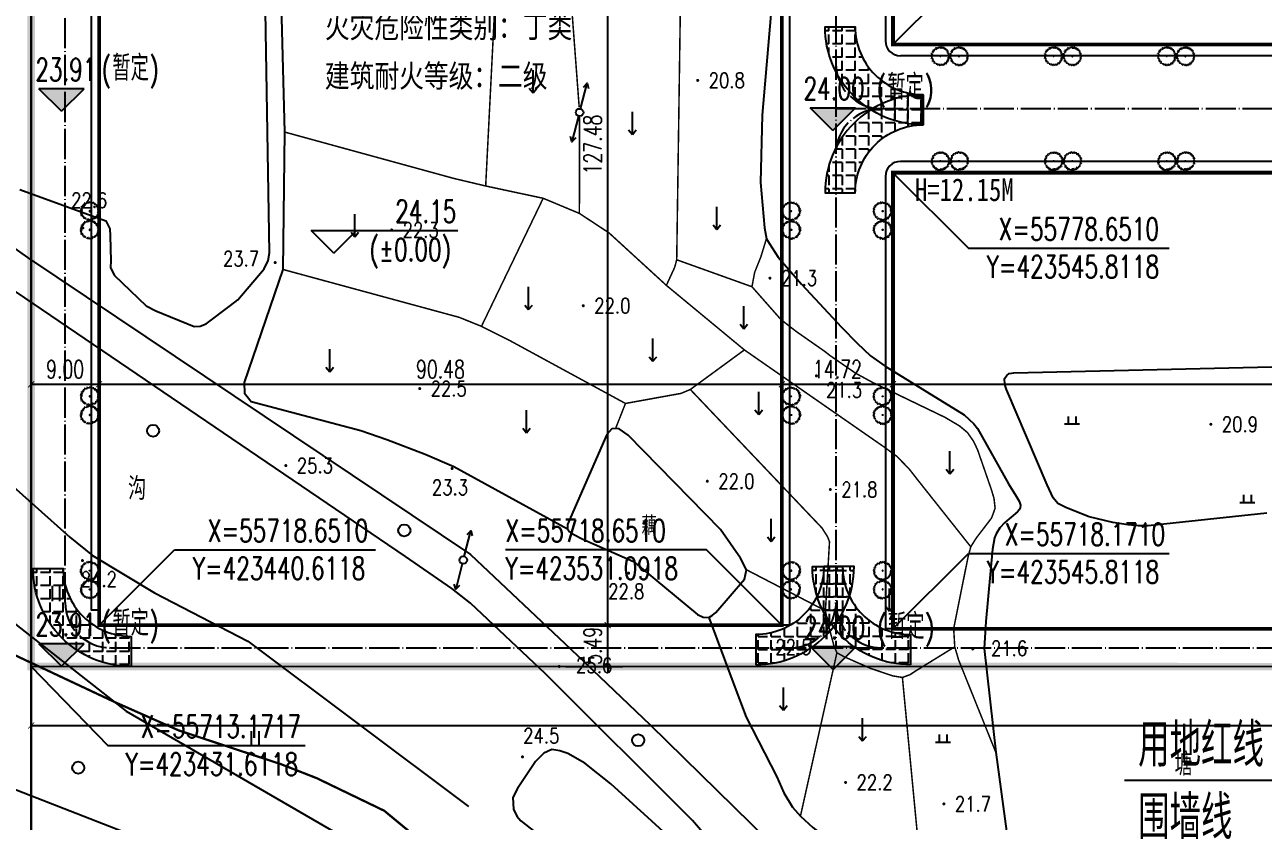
# Model space of a CAD drawing. Header units: millimetres. Extents: x 423323 to 424695, y 55333 to 56284.
# Drawn here: x 423430.8 to 423594.9, y 55692.7 to 55798.3 of the extents above; entities that cross this region are included whole.
import ezdxf
from ezdxf.enums import TextEntityAlignment as Align

# ---------------------------------------------------------------- set-up
doc = ezdxf.new("R2010")
doc.units = ezdxf.units.MM
doc.header["$LTSCALE"] = 1000
doc.linetypes.add('DASH', pattern=[0.35, 0.25, -0.1])
doc.linetypes.add('DOTE', pattern=[2.42, 2, -0.2, 0.02, -0.2])
for name, color, linetype in [('A绿-1', 82, 'Continuous'), ('DIM_COOR', 3, 'Continuous'), ('DIM_ELEV', 3, 'Continuous'), ('DIM_LEAD', 3, 'Continuous'), ('PUB_DIM', 3, 'Continuous'), ('PUB_TEXT', 7, 'Continuous'), ('地形图', 252, 'Continuous'), ('建设布局', 7, 'Continuous'), ('道路', 4, 'Continuous'), ('道路中心线', 1, 'DOTE')]:
    doc.layers.add(name, color=color, linetype=linetype)
doc.styles.add('_TCH_DIM', font='SIMPLEX', dxfattribs={"bigfont": 'GBCBIG'})
doc.styles.add('_TCH_DIM_T3', font='SIMPLEX', dxfattribs={"width": 0.705882, "bigfont": 'GBCBIG'})
doc.styles.add('HZ', font='rs.shx', dxfattribs={"width": 0.8, "bigfont": 'hztxt.shx'})
doc.styles.add('黑体', font='simhei.ttf', dxfattribs={"width": 0.8, "height": 3.5})
doc.linetypes.add('10421', pattern='A,2,[150,AAA.SHX,S=1,R=0,X=0,Y=1],1e-11', length=2)
doc.linetypes.add('1161', pattern='A,0,[149,AAA.SHX,S=0.15,R=0,X=0,Y=0],-1.6', length=1.6)
doc.linetypes.add('FENCELINE2', pattern='A,0.25,-0.1,[132,ltypeshp.shx,S=0.1,R=0,X=-0.1,Y=0],-0.1,1', length=1.45)
doc.dimstyles.new('_TCH_ARCH_M_M&&1', dxfattribs={"dimtxt": 2.38, "dimasz": 0.8, "dimexe": 2, "dimexo": 2.4, "dimgap": 0.8, "dimtad": 1, "dimzin": 0, "dimdsep": 46, "dimtxsty": '_TCH_DIM_T3', "dimblk": 'ARCHTICK', "dimcen": 0.09, "dimclrt": 7, "dimazin": 2, "dimtfac": 1, "dimtdec": 0, "dimtix": 1, "dimtmove": 2, "dimatfit": 3, "dimfxl": 0, "dimtolj": 1, "dimtzin": 0, "dimarcsym": 0})

# ---------------------------------------------------------------- blocks, each defined once
blk = doc.blocks.new('gc119')
for p, q in [((-1, 0), (1, 0)), ((-0.5, 1), (-0.5, 0)), ((0.5, 1), (0.5, 0))]:
    blk.add_line(p, q)
blk = doc.blocks.new('gc120')
for p, q in [((0, 0), (0, 3)), ((-0.5, 0.6), (0, 0)), ((0, 0), (0.5, 0.6))]:
    blk.add_line(p, q)
blk = doc.blocks.new('gc013b')
at = {"linetype": 'Continuous'}
blk.add_line((0.5, 0), (4, 0), dxfattribs=at)
at = {"linetype": 'Continuous', "flags": 128}
blk.add_lwpolyline([(3.39, 0.35), (4, 0), (3.39, -0.35)], dxfattribs=at)
blk = doc.blocks.new('gc121')
for p, q in [((-0.5, -1), (-0.5, 1)), ((0.5, -1), (0.5, 1))]:
    blk.add_line(p, q)
blk = doc.blocks.new('gc122')
blk.add_circle((0, 0), 0.8)
blk = doc.blocks.new('GC200')
at = {"linetype": 'Continuous', "const_width": 0.2, "flags": 128}
blk.add_lwpolyline([(-0.1, 0, 1), (0.1, 0, 1)], format="xyb", close=True, dxfattribs=at)
blk = doc.blocks.new('gc170')
at = {"linetype": 'Continuous'}
blk.add_circle((0, 0), 0.5, dxfattribs=at)
blk = doc.blocks.new('004')
at = {"layer": 'A绿-1', "color": 0}
for p, q in [((-1068, 284), (-1052, 317)), ((-942, 226), (-1068, 284)), ((-1060, 128), (-1052, 186)), ((-966, 56), (-1060, 128)), ((-1052, 317), (-911, 278)), ((-1052, 186), (-950, 121)), ((-1052, -69), (-1052, 3)), ((-1052, 3), (-966, -3)), ((-982, 428), (-966, 461)), ((-927, 415), (-982, 428)), ((-966, 461), (-864, 454)), ((-966, -3), (-966, 56)), ((-950, 121), (-942, 226)), ((-942, 369), (-927, 415)), ((-887, 324), (-942, 369)), ((-911, 278), (-887, 324)), ((-872, 605), (-895, 533)), ((-895, 533), (-864, 481)), ((-825, 585), (-872, 605)), ((-864, 454), (-840, 461)), ((-793, 644), (-825, 585)), ((-762, 716), (-809, 677)), ((-809, 677), (-793, 644)), ((-699, 834), (-770, 749)), ((-770, 749), (-723, 742)), ((-723, 651), (-762, 716)), ((-723, 742), (-691, 683)), ((-691, 683), (-723, 651)), ((-691, 762), (-699, 834)), ((-534, 794), (-691, 762)), ((-511, 892), (-605, 840)), ((-605, 840), (-534, 794)), ((-456, 866), (-511, 892)), ((-401, 899), (-456, 866)), ((-354, 971), (-440, 997)), ((-440, 997), (-401, 899)), ((-283, 860), (-354, 971)), ((-276, 925), (-283, 860)), ((-244, 925), (-276, 925)), ((-205, 1023), (-268, 997)), ((-268, 997), (-244, 925)), ((-182, 945), (-205, 1023)), ((-134, 964), (-182, 945)), ((70, 1036), (-9, 1030)), ((-9, 1030), (-9, 991)), ((70, 977), (70, 1036)), ((93, 938), (70, 977)), ((132, 906), (93, 938)), ((179, 1023), (132, 906)), ((250, 1017), (179, 1023)), ((266, 945), (250, 1017)), ((321, 912), (266, 945)), ((360, 945), (321, 977)), ((321, 977), (321, 912)), ((360, 847), (360, 945)), ((399, 814), (360, 847)), ((438, 853), (399, 814)), ((478, 827), (438, 853)), ((525, 879), (478, 827)), ((564, 847), (525, 879)), ((532, 768), (564, 847)), ((572, 703), (532, 768)), ((564, 670), (572, 703)), ((595, 638), (564, 670)), ((658, 664), (595, 638)), ((697, 618), (658, 664)), ((744, 670), (697, 618)), ((783, 605), (744, 670)), ((791, 481), (783, 605)), ((830, 500), (791, 481)), ((807, 409), (870, 487)), ((838, 343), (807, 409)), ((870, 487), (830, 500)), ((932, 363), (838, 343)), ((932, 200), (885, 200)), ((885, 200), (909, 160)), ((925, 101), (901, 69)), ((901, 69), (972, 16)), ((909, 278), (964, 311)), ((932, 232), (909, 278)), ((909, 160), (972, 160)), ((972, 160), (925, 101)), ((964, 311), (932, 363)), ((972, 16), (972, -69)), ((-1044, -154), (-1068, -193)), ((-1068, -193), (-1029, -219)), ((-989, -108), (-1052, -69)), ((-982, -173), (-1044, -154)), ((-1029, -219), (-1005, -166)), ((-1013, -278), (-989, -258)), ((-997, -310), (-1013, -278)), ((-919, -356), (-997, -310)), ((-974, -173), (-989, -108)), ((-989, -258), (-950, -278)), ((-934, -180), (-974, -173)), ((-950, -278), (-927, -251)), ((-942, -526), (-927, -480)), ((-864, -500), (-942, -526)), ((-927, -251), (-934, -180)), ((-927, -480), (-887, -441)), ((-887, -441), (-919, -356)), ((-887, -585), (-840, -533)), ((-848, -644), (-887, -585)), ((-840, -533), (-864, -500)), ((-801, -585), (-848, -644)), ((-762, -618), (-801, -585)), ((-636, -729), (-715, -657)), ((-683, -788), (-636, -729)), ((-629, -853), (-683, -788)), ((-574, -801), (-629, -853)), ((-401, -853), (-574, -801)), ((-425, -944), (-401, -853)), ((-385, -964), (-425, -944)), ((-338, -944), (-385, -964)), ((-299, -944), (-338, -944)), ((-260, -1010), (-299, -944)), ((-229, -912), (-260, -1010)), ((-182, -912), (-229, -912)), ((-189, -1010), (-182, -912)), ((-127, -1023), (-189, -1010)), ((-119, -938), (-127, -1023)), ((-56, -958), (-119, -938)), ((-56, -1010), (-56, -958)), ((-17, -997), (-56, -1010)), ((70, -1016), (-17, -997)), ((109, -925), (70, -951)), ((70, -951), (70, -1016)), ((132, -1023), (109, -925)), ((195, -997), (132, -1023)), ((226, -944), (164, -944)), ((164, -944), (195, -997)), ((250, -984), (226, -944)), ((297, -964), (250, -984)), ((297, -833), (274, -918)), ((274, -918), (297, -964)), ((328, -912), (297, -833)), ((360, -918), (328, -912)), ((383, -892), (360, -918)), ((407, -866), (383, -892)), ((438, -873), (407, -866)), ((423, -886), (438, -873)), ((454, -918), (423, -886)), ((470, -807), (446, -801)), ((446, -801), (485, -853)), ((564, -853), (454, -918)), ((509, -794), (470, -807)), ((485, -853), (548, -833)), ((556, -735), (493, -761)), ((493, -761), (509, -794)), ((548, -833), (564, -853)), ((650, -794), (556, -735)), ((674, -761), (650, -794)), ((705, -637), (666, -683)), ((666, -683), (674, -761)), ((760, -650), (705, -637)), ((783, -618), (760, -650)), ((776, -513), (768, -552)), ((768, -552), (830, -585)), ((799, -448), (776, -513)), ((807, -618), (783, -618)), ((815, -493), (799, -448)), ((830, -585), (807, -618)), ((862, -474), (815, -493)), ((870, -278), (846, -336)), ((846, -336), (885, -435)), ((885, -435), (862, -474)), ((948, -310), (870, -278)), ((972, -69), (901, -95)), ((901, -95), (901, -180)), ((901, -180), (948, -219)), ((948, -219), (972, -271)), ((972, -271), (948, -310))]:
    blk.add_line(p, q, dxfattribs=at)
blk.add_circle((-32, 10), 31.3, dxfattribs=at)
blk = doc.blocks.new('_ArchTick')
at = {"color": 0, "linetype": 'ByBlock', "const_width": 0.15}
blk.add_lwpolyline([(-0.5, -0.5), (0.5, 0.5)], dxfattribs=at)
blk = doc.blocks.new('*D83')
at = {"layer": 'Defpoints', "color": 0}
for p in [(423500.01, 55718.65), (423508.01, 55718.65), (423500.01, 55713.17)]:
    blk.add_point(p, dxfattribs=at)
at = {"layer": 'PUB_DIM', "color": 0, "lineweight": -2}
for p, q in [((423502.41, 55718.65), (423510.01, 55718.65)), ((423508.01, 55718.65), (423508.01, 55719.45)), ((423508.01, 55713.17), (423508.01, 55718.65)), ((423502.41, 55713.17), (423510.01, 55713.17)), ((423508.01, 55713.17), (423508.01, 55712.37))]:
    blk.add_line(p, q, dxfattribs=at)
at = {"layer": 'PUB_DIM', "color": 0, "lineweight": -2, "xscale": 0.8, "yscale": 0.8, "zscale": 0.8}
for p, rotation in [((423508.01, 55718.65), 270), ((423508.01, 55713.17), 90)]:
    blk.add_blockref('_ArchTick', p, dxfattribs=dict(at, rotation=rotation))
at = {"layer": 'PUB_DIM', "color": 7, "insert": (423506.02, 55715.91), "char_height": 2.38, "attachment_point": 5, "rotation": 90, "style": '_TCH_DIM_T3'}
blk.add_mtext('\\A1;5.49', dxfattribs=at)
blk = doc.blocks.new('*D84')
at = {"layer": 'Defpoints', "color": 0}
for p in [(423500.01, 55846.13), (423508.01, 55846.13), (423500.01, 55718.65)]:
    blk.add_point(p, dxfattribs=at)
at = {"layer": 'PUB_DIM', "color": 0, "lineweight": -2}
for p, q in [((423502.41, 55846.13), (423510.01, 55846.13)), ((423508.01, 55718.65), (423508.01, 55846.13)), ((423502.41, 55718.65), (423510.01, 55718.65))]:
    blk.add_line(p, q, dxfattribs=at)
at = {"layer": 'PUB_DIM', "color": 0, "lineweight": -2, "xscale": 0.8, "yscale": 0.8, "zscale": 0.8}
for p, rotation in [((423508.01, 55846.13), 90), ((423508.01, 55718.65), 270)]:
    blk.add_blockref('_ArchTick', p, dxfattribs=dict(at, rotation=rotation))
at = {"layer": 'PUB_DIM', "color": 7, "insert": (423506.02, 55782.39), "char_height": 2.38, "attachment_point": 5, "rotation": 90, "style": '_TCH_DIM_T3'}
blk.add_mtext('\\A1;127.48', dxfattribs=at)
blk = doc.blocks.new('*D100')
at = {"layer": 'Defpoints', "color": 0}
for p in [(423440.61, 55750.6), (423431.61, 55742.98), (423440.61, 55742.98)]:
    blk.add_point(p, dxfattribs=at)
at = {"layer": 'PUB_DIM', "color": 0, "lineweight": -2}
for p, q in [((423431.61, 55745.38), (423431.61, 55752.6)), ((423440.61, 55745.38), (423440.61, 55752.6)), ((423431.61, 55750.6), (423440.61, 55750.6))]:
    blk.add_line(p, q, dxfattribs=at)
at = {"layer": 'PUB_DIM', "color": 0, "lineweight": -2, "xscale": 0.8, "yscale": 0.8, "zscale": 0.8, "rotation": 180}
blk.add_blockref('_ArchTick', (423431.61, 55750.6), dxfattribs=at)
at = {"layer": 'PUB_DIM', "color": 0, "lineweight": -2, "xscale": 0.8, "yscale": 0.8, "zscale": 0.8}
blk.add_blockref('_ArchTick', (423440.61, 55750.6), dxfattribs=at)
at = {"layer": 'PUB_DIM', "color": 7, "insert": (423436.11, 55752.59), "char_height": 2.38, "attachment_point": 5, "style": '_TCH_DIM_T3'}
blk.add_mtext('\\A1;9.00', dxfattribs=at)
blk = doc.blocks.new('*D101')
at = {"layer": 'Defpoints', "color": 0}
for p in [(423531.09, 55750.6), (423440.61, 55742.98), (423531.09, 55742.98)]:
    blk.add_point(p, dxfattribs=at)
at = {"layer": 'PUB_DIM', "color": 0, "lineweight": -2}
for p, q in [((423440.61, 55745.38), (423440.61, 55752.6)), ((423531.09, 55745.38), (423531.09, 55752.6)), ((423440.61, 55750.6), (423531.09, 55750.6))]:
    blk.add_line(p, q, dxfattribs=at)
at = {"layer": 'PUB_DIM', "color": 0, "lineweight": -2, "xscale": 0.8, "yscale": 0.8, "zscale": 0.8, "rotation": 180}
blk.add_blockref('_ArchTick', (423440.61, 55750.6), dxfattribs=at)
at = {"layer": 'PUB_DIM', "color": 0, "lineweight": -2, "xscale": 0.8, "yscale": 0.8, "zscale": 0.8}
blk.add_blockref('_ArchTick', (423531.09, 55750.6), dxfattribs=at)
at = {"layer": 'PUB_DIM', "color": 7, "insert": (423485.85, 55752.59), "char_height": 2.38, "attachment_point": 5, "style": '_TCH_DIM_T3'}
blk.add_mtext('\\A1;90.48', dxfattribs=at)
blk = doc.blocks.new('*D102')
at = {"layer": 'Defpoints', "color": 0}
for p in [(423545.81, 55750.6), (423531.09, 55742.98), (423545.81, 55742.98)]:
    blk.add_point(p, dxfattribs=at)
at = {"layer": 'PUB_DIM', "color": 0, "lineweight": -2}
for p, q in [((423531.09, 55745.38), (423531.09, 55752.6)), ((423545.81, 55745.38), (423545.81, 55752.6)), ((423531.09, 55750.6), (423545.81, 55750.6))]:
    blk.add_line(p, q, dxfattribs=at)
at = {"layer": 'PUB_DIM', "color": 0, "lineweight": -2, "xscale": 0.8, "yscale": 0.8, "zscale": 0.8, "rotation": 180}
blk.add_blockref('_ArchTick', (423531.09, 55750.6), dxfattribs=at)
at = {"layer": 'PUB_DIM', "color": 0, "lineweight": -2, "xscale": 0.8, "yscale": 0.8, "zscale": 0.8}
blk.add_blockref('_ArchTick', (423545.81, 55750.6), dxfattribs=at)
at = {"layer": 'PUB_DIM', "color": 7, "insert": (423538.45, 55752.59), "char_height": 2.38, "attachment_point": 5, "style": '_TCH_DIM_T3'}
blk.add_mtext('\\A1;14.72', dxfattribs=at)
blk = doc.blocks.new('*D103')
at = {"layer": 'Defpoints', "color": 0}
for p in [(423709.1, 55750.6), (423545.81, 55742.98), (423709.1, 55742.98)]:
    blk.add_point(p, dxfattribs=at)
at = {"layer": 'PUB_DIM', "color": 0, "lineweight": -2}
for p, q in [((423545.81, 55745.38), (423545.81, 55752.6)), ((423709.1, 55745.38), (423709.1, 55752.6)), ((423545.81, 55750.6), (423709.1, 55750.6))]:
    blk.add_line(p, q, dxfattribs=at)
at = {"layer": 'PUB_DIM', "color": 0, "lineweight": -2, "xscale": 0.8, "yscale": 0.8, "zscale": 0.8, "rotation": 180}
blk.add_blockref('_ArchTick', (423545.81, 55750.6), dxfattribs=at)
at = {"layer": 'PUB_DIM', "color": 0, "lineweight": -2, "xscale": 0.8, "yscale": 0.8, "zscale": 0.8}
blk.add_blockref('_ArchTick', (423709.1, 55750.6), dxfattribs=at)
at = {"layer": 'PUB_DIM', "color": 7, "insert": (423627.45, 55752.59), "char_height": 2.38, "attachment_point": 5, "style": '_TCH_DIM_T3'}
blk.add_mtext('\\A1;163.28', dxfattribs=at)
blk = doc.blocks.new('*D129')
at = {"layer": 'Defpoints', "color": 0}
for p in [(423431.61, 55713.17), (423795.02, 55713.14), (423795.01, 55705.31)]:
    blk.add_point(p, dxfattribs=at)
at = {"layer": 'PUB_DIM', "color": 0, "lineweight": -2}
for p, q in [((423431.61, 55710.77), (423431.61, 55703.35)), ((423795.01, 55710.74), (423795.01, 55703.31)), ((423431.61, 55705.35), (423795.01, 55705.31))]:
    blk.add_line(p, q, dxfattribs=at)
at = {"layer": 'PUB_DIM', "color": 0, "lineweight": -2, "xscale": 0.8, "yscale": 0.8, "zscale": 0.8}
for p, rotation in [((423431.61, 55705.35), 179.9945794423809), ((423795.01, 55705.31), 359.9945794423808)]:
    blk.add_blockref('_ArchTick', p, dxfattribs=dict(at, rotation=rotation))
at = {"layer": 'PUB_DIM', "color": 7, "insert": (423613.31, 55707.32), "char_height": 2.38, "attachment_point": 5, "rotation": 359.9946, "style": '_TCH_DIM_T3'}
blk.add_mtext('\\A1;363.40', dxfattribs=at)
blk = doc.blocks.new('*D130')
at = {"layer": 'Defpoints', "color": 0}
for p in [(423421.95, 55853.11), (423431.61, 55853.11), (423431.61, 55713.17)]:
    blk.add_point(p, dxfattribs=at)
at = {"layer": 'PUB_DIM', "color": 0, "lineweight": -2}
for p, q in [((423429.21, 55853.11), (423419.95, 55853.11)), ((423421.95, 55713.17), (423421.95, 55853.11)), ((423429.21, 55713.17), (423419.95, 55713.17))]:
    blk.add_line(p, q, dxfattribs=at)
at = {"layer": 'PUB_DIM', "color": 0, "lineweight": -2, "xscale": 0.8, "yscale": 0.8, "zscale": 0.8}
for p, rotation in [((423421.95, 55853.11), 90), ((423421.95, 55713.17), 270)]:
    blk.add_blockref('_ArchTick', p, dxfattribs=dict(at, rotation=rotation))
at = {"layer": 'PUB_DIM', "color": 7, "insert": (423419.96, 55783.14), "char_height": 2.38, "attachment_point": 5, "rotation": 90, "style": '_TCH_DIM_T3'}
blk.add_mtext('\\A1;139.93', dxfattribs=at)

msp = doc.modelspace()

# ---------------------------------------------------------------- hatches: boundary and pattern name
at = {"linetype": 'ByBlock'}
h = msp.add_hatch(dxfattribs=at)
h.set_pattern_fill('ANGLE', color=250, scale=0.5, angle=-20.77743, style=0)
h.set_pattern_definition([(90, (423540.8143, 55802.708), (-1.74625, -1e-09), [1.27, -0.47625]), (180, (423540.8143, 55802.708), (1e-09, -1.74625), [1.27, -0.47625])])
h.paths.add_polyline_path([(423536.814, 55798, 0.4142136), (423549.814, 55785), (423549.814, 55789, -0.4142136), (423540.814, 55798)])
h = msp.add_hatch(dxfattribs=at)
h.set_pattern_fill('ANGLE', color=250, scale=0.5, angle=-20.77743, style=0)
h.set_pattern_definition([(270, (423540.8143, 55771.2928), (-1.74625, 1e-09), [1.27, -0.47625]), (180, (423540.8143, 55771.2928), (1e-09, 1.74625), [1.27, -0.47625])])
h.paths.add_polyline_path([(423536.814, 55776, -0.4142136), (423549.814, 55789), (423549.814, 55785, 0.4142136), (423540.814, 55776)])
h = msp.add_hatch(dxfattribs=at)
h.set_pattern_fill('ANGLE', color=250, scale=0.5, angle=-20.77743, style=0)
h.set_pattern_definition([(90, (423435.8547, 55730.878), (-1.74625, -1e-09), [1.27, -0.47625]), (180, (423435.8547, 55730.878), (1e-09, -1.74625), [1.27, -0.47625])])
h.paths.add_polyline_path([(423431.855, 55726.17, 0.4142136), (423444.855, 55713.17), (423444.855, 55717.17, -0.4142136), (423435.855, 55726.17)])
h = msp.add_hatch(dxfattribs=at)
h.set_pattern_fill('ANGLE', color=250, scale=0.5, angle=-20.77743, style=0)
h.set_pattern_definition([(90, (423536.659, 55731.1191), (1.74625, -1e-09), [1.27, -0.47625]), (360, (423536.659, 55731.1191), (-1e-09, -1.74625), [1.27, -0.47625])])
h.paths.add_polyline_path([(423540.659, 55726.411, -0.4142136), (423527.659, 55713.411), (423527.659, 55717.411, 0.4142136), (423536.659, 55726.411)])
h = msp.add_hatch(dxfattribs=at)
h.set_pattern_fill('ANGLE', color=250, scale=0.5, angle=-20.77743, style=0)
h.set_pattern_definition([(90, (423539.1473, 55731.1191), (-1.74625, -1e-09), [1.27, -0.47625]), (180, (423539.1473, 55731.1191), (1e-09, -1.74625), [1.27, -0.47625])])
h.paths.add_polyline_path([(423535.147, 55726.411, 0.4142136), (423548.147, 55713.411), (423548.147, 55717.411, -0.4142136), (423539.147, 55726.411)])
at = {"layer": 'DIM_ELEV'}
for points in [[(423435.646, 55786.796), (423438.646, 55789.796), (423432.646, 55789.796)], [(423537.83, 55784.269), (423534.83, 55787.269), (423540.83, 55787.269)], [(423435.646, 55713.198), (423438.646, 55716.198), (423432.646, 55716.198)], [(423537.901, 55712.764), (423540.901, 55715.764), (423534.901, 55715.764)]]:
    msp.add_hatch(color=256, dxfattribs=at).paths.add_polyline_path(points)

# ---------------------------------------------------------------- linework, layer by layer
at = {"color": 1, "linetype": 'DASH', "ltscale": 0.02, "const_width": 1}
msp.add_lwpolyline([(423795.015, 55713.137), (423431.612, 55713.172), (423431.612, 55853.106), (423600.93, 55853.106), (423600.93, 56107.48), (423785.939, 56107.48), (423795.015, 56099.312), (423795.015, 55713.137)], dxfattribs=at)
at = {"linetype": 'FENCELINE2', "ltscale": 0.005, "const_width": 0.1}
msp.add_lwpolyline([(423795.015, 55713.137), (423431.612, 55713.172), (423431.612, 55853.106), (423600.93, 55853.106), (423600.93, 56107.48), (423785.939, 56107.48), (423795.015, 56099.312), (423795.015, 55978.692)], dxfattribs=at)
at = {"ltscale": 0.5, "const_width": 0.5}
msp.add_lwpolyline([(423440.612, 55846.131), (423531.092, 55846.131), (423531.092, 55718.651), (423440.612, 55718.651)], close=True, dxfattribs=at)
for points in [[(423709.095, 55795.651), (423709.095, 55846.131), (423545.812, 55846.131), (423545.812, 55795.651), (423709.095, 55795.651)], [(423709.095, 55778.651), (423545.812, 55778.651), (423545.812, 55718.171), (423709.095, 55718.171), (423709.095, 55778.651)]]:
    msp.add_lwpolyline(points, dxfattribs=at)
at = {"linetype": 'ByBlock'}
for points in [[(423549.814, 55785, -0.4142136), (423536.814, 55798), (423540.814, 55798, 0.4142136), (423549.814, 55789), (423549.814, 55785)], [(423549.814, 55789, 0.4142136), (423536.814, 55776), (423540.814, 55776, -0.4142136), (423549.814, 55785), (423549.814, 55789)], [(423444.855, 55713.17, -0.4142136), (423431.855, 55726.17), (423435.855, 55726.17, 0.4142136), (423444.855, 55717.17), (423444.855, 55713.17)], [(423527.659, 55713.411, 0.4142136), (423540.659, 55726.411), (423536.659, 55726.411, -0.4142136), (423527.659, 55717.411), (423527.659, 55713.411)], [(423548.147, 55713.411, -0.4142136), (423535.147, 55726.411), (423539.147, 55726.411, 0.4142136), (423548.147, 55717.411), (423548.147, 55713.411)]]:
    msp.add_lwpolyline(points, format="xyb", dxfattribs=at)
at = {"layer": 'DIM_COOR', "color": 3}
for p, q in [((423545.812, 55795.651), (423555.812, 55805.651)), ((423545.812, 55778.651), (423555.812, 55768.651)), ((423555.812, 55768.651), (423582.432, 55768.651)), ((423440.612, 55718.651), (423450.612, 55728.651)), ((423450.612, 55728.651), (423477.232, 55728.651)), ((423521.092, 55728.651), (423494.472, 55728.651)), ((423531.092, 55718.651), (423521.092, 55728.651)), ((423545.812, 55718.171), (423555.812, 55728.171)), ((423555.812, 55728.171), (423582.432, 55728.171)), ((423431.612, 55713.172), (423441.747, 55702.675)), ((423441.747, 55702.675), (423467.927, 55702.675))]:
    msp.add_line(p, q, dxfattribs=at)
at = {"layer": 'DIM_ELEV'}
for p, q in [((423435.646, 55786.796), (423432.646, 55789.796)), ((423438.646, 55789.796), (423432.646, 55789.796)), ((423435.646, 55786.796), (423438.646, 55789.796)), ((423537.83, 55784.269), (423534.83, 55787.269)), ((423534.83, 55787.269), (423540.83, 55787.269)), ((423537.83, 55784.269), (423540.83, 55787.269)), ((423471.7, 55767.991), (423468.7, 55770.991)), ((423468.7, 55770.991), (423488.155, 55770.991)), ((423471.7, 55767.991), (423474.7, 55770.991)), ((423435.646, 55713.198), (423432.646, 55716.198)), ((423438.646, 55716.198), (423432.646, 55716.198)), ((423435.646, 55713.198), (423438.646, 55716.198)), ((423537.901, 55712.764), (423534.901, 55715.764)), ((423540.901, 55715.764), (423534.901, 55715.764)), ((423537.901, 55712.764), (423540.901, 55715.764))]:
    msp.add_line(p, q, dxfattribs=at)
at = {"layer": 'DIM_LEAD'}
msp.add_line((423596.6, 55698.069), (423576.508, 55698.069), dxfattribs=at)
at = {"layer": '地形图', "color": 250, "linetype": 'Continuous', "const_width": 0.2, "flags": 128}
for points in [[(423494.866, 55881.325), (423493.26, 55866.276), (423494.325, 55851.171), (423493.784, 55838.784), (423493.114, 55802.147), (423491.84, 55776.89)], [(423527.088, 55881.258), (423529.273, 55877.157), (423529.985, 55873.945), (423530.013, 55871.054), (423526.987, 55849.646), (423525.75, 55843.877), (423521.457, 55838.872), (423520.21, 55838.182), (423517.667, 55802.456), (423517.155, 55767.107), (423516.882, 55766.092), (423515.783, 55763.714)], [(423505.884, 55836.802), (423503.549, 55813.263), (423503.025, 55806.344), (423503.118, 55802.178), (423504.231, 55787.343)], [(423504.283, 55786.035), (423504.259, 55773.257)], [(423465.162, 55784.055), (423487.581, 55777.904), (423491.84, 55776.89), (423499.46, 55775.26), (423504.259, 55773.257), (423508.202, 55770.658), (423515.783, 55763.714)], [(423491.281, 55758.28), (423499.46, 55775.26)], [(423540.895, 55752.044), (423537.461, 55754.413), (423536.778, 55754.952), (423532.977, 55757.608), (423530.969, 55759.176), (423527.127, 55763.531), (423527.484, 55765.437), (423528.309, 55767.5), (423528.309, 55767.5), (423529.037, 55769.875)], [(423527.127, 55763.531), (423517.155, 55767.107)], [(423464.967, 55765.824), (423488.332, 55759.472), (423491.281, 55758.28), (423495.257, 55756.273), (423510.364, 55748.053), (423509.058, 55744.74)], [(423515.783, 55763.714), (423526.123, 55755.152), (423544.72, 55742.223), (423546.376, 55741.002), (423548.009, 55739.3), (423549.058, 55737.956), (423556.124, 55729.046)], [(423510.364, 55748.053), (423517.72, 55749.385), (423518.96, 55749.905), (423526.123, 55755.152)], [(423556.124, 55729.046), (423556.86, 55730.219), (423558.88, 55732.86), (423559.351, 55734.158), (423559.2, 55735.472), (423558.88, 55736.556), (423557.031, 55741.894), (423556.482, 55743.052), (423555.674, 55744.205), (423554.635, 55745.07), (423552.719, 55746.205), (423543.092, 55750.852), (423540.895, 55752.044)], [(423518.96, 55749.905), (423536.411, 55731.534), (423537.163, 55730.348), (423537.404, 55729.704), (423536.864, 55720.569)], [(423526.416, 55725.99), (423536.864, 55720.569), (423537.157, 55719.036), (423538.007, 55715.864), (423538.385, 55714.993), (423539.354, 55714.459), (423542.824, 55712.93), (423545.794, 55711.923), (423547.063, 55711.719), (423548.085, 55712.089), (423548.808, 55712.575), (423554.002, 55715.78), (423553.859, 55718.194), (423555.762, 55727.691), (423556.124, 55729.046)], [(423554.002, 55715.78), (423554.511, 55714.041), (423559.437, 55701.799)], [(423538.385, 55714.993), (423534.635, 55698.191), (423533.547, 55693.311)], [(423547.063, 55711.719), (423549.779, 55683.248), (423549.969, 55681.257)]]:
    msp.add_lwpolyline(points, dxfattribs=at)
at = {"layer": '地形图', "color": 250, "linetype": '10421'}
msp.add_lwpolyline([(423446.38, 55861.335), (423461.252, 55865.408), (423461.989, 55865.444), (423462.556, 55865.384), (423463.289, 55864.892), (423463.887, 55864.322), (423464.559, 55863.634), (423464.572, 55862.418), (423463.834, 55834.42), (423465.162, 55784.055), (423464.967, 55765.824)], dxfattribs=at)
at = {"layer": '地形图', "color": 250, "linetype": 'Continuous', "flags": 128}
for points in [[(423533.229, 55841.754), (423528.478, 55786.297), (423528.275, 55777.362), (423528.802, 55771.344), (423529.037, 55769.875), (423529.402, 55769.316), (423530.596, 55767.447), (423533.677, 55763.884), (423538.982, 55758.185), (423541.083, 55756.03), (423542.839, 55754.364), (423544.789, 55753), (423555.248, 55746.549), (423556.519, 55745.34), (423557.024, 55744.723), (423561.107, 55737.379), (423562.16, 55735.76), (423562.538, 55735.098), (423562.693, 55734.584), (423562.649, 55734.215), (423562.529, 55733.948), (423562.327, 55733.698), (423560.635, 55732.271), (423559.987, 55731.551), (423559.485, 55730.744), (423559.278, 55730.231), (423559.009, 55728.742), (423558.117, 55719.124), (423557.903, 55715.572), (423559.437, 55701.799), (423563.471, 55672.037)], [(423430.118, 55776.443), (423441.513, 55772.266), (423442.014, 55771.219), (423442.091, 55770.302), (423442.163, 55766.964), (423442.141, 55766.095), (423442.59, 55765.085), (423446.864, 55760.981), (423448.117, 55760.318), (423453.196, 55758.244), (423453.984, 55758.304), (423454.819, 55758.628), (423458.031, 55761.025), (423458.977, 55761.779), (423462.479, 55765.899), (423463.017, 55766.995), (423463.205, 55768.034), (423462.106, 55834.773)], [(423595.368, 55733.522), (423579.634, 55731.811), (423578.325, 55731.811), (423576.96, 55731.95), (423574.966, 55732.249), (423571.828, 55733.025), (423568.811, 55734.198), (423567.67, 55734.77), (423567.024, 55735.53), (423566.239, 55737.27), (423560.853, 55749.891), (423560.652, 55750.548), (423560.6, 55751.36), (423560.884, 55751.743), (423561.216, 55752.007), (423561.849, 55752.095), (423607.407, 55753.189)], [(423516.831, 55689.948), (423508.408, 55697.6), (423504.984, 55700.366), (423502.711, 55701.635), (423501.677, 55701.977), (423500.615, 55702.153), (423499.541, 55701.661), (423498.431, 55700.565), (423496.044, 55696.974), (423495.452, 55695.799), (423495.547, 55694.246), (423495.955, 55693.303), (423496.488, 55692.704), (423500.212, 55689.809)]]:
    msp.add_lwpolyline(points, dxfattribs=at)
at = {"layer": '地形图', "color": 250, "linetype": '10421', "flags": 128}
for points in [[(423499.78, 55712.21), (423489.809, 55721.555), (423487.342, 55723.512), (423481.218, 55727.764), (423428.415, 55763.65), (423412.751, 55774.999), (423402.482, 55781.651), (423400.939, 55782.44), (423398.796, 55782.951), (423371.475, 55780.211), (423369.544, 55780.977), (423368.866, 55782.4), (423369.002, 55785.314), (423370.087, 55787.89), (423371.985, 55789.448)], [(423371.985, 55789.448), (423374.064, 55789.799), (423374.064, 55789.799), (423381.319, 55788.861), (423400.531, 55787.429), (423403.048, 55786.653), (423405.146, 55785.92), (423407.27, 55784.454), (423409.71, 55782.642), (423410.058, 55782.4), (423412.813, 55780.039), (423416.693, 55777.623), (423431.124, 55767.399), (423489.809, 55728.019), (423503.14, 55715.49)], [(423464.967, 55765.824), (423459.846, 55750.842), (423459.882, 55749.406), (423460.746, 55748.306), (423475.297, 55744.455), (423478.752, 55743.288), (423483.811, 55741.337), (423487.608, 55739.712), (423502.695, 55731.413)], [(423342.152, 55750.077), (423350.256, 55754.54), (423357.353, 55758.265), (423362.91, 55760.56), (423366.061, 55761.28), (423376.853, 55762.671), (423388.213, 55761.564), (423398.154, 55759.213), (423405.345, 55755.633), (423416.94, 55747.91), (423417.04, 55747.91), (423436.747, 55730.328), (423439.733, 55727.871), (423447.954, 55722.945), (423460.327, 55716.511), (423489.542, 55694.601)], [(423521.392, 55719.689), (423524.714, 55710.801), (423526.375, 55706.433), (423530.42, 55698.538), (423531.333, 55696.439), (423532.518, 55694.497), (423533.547, 55693.311), (423535.182, 55691.799), (423537.186, 55690.288), (423549.969, 55681.257), (423554.698, 55677.681), (423557.014, 55675.669), (423559.974, 55673.234), (423561.658, 55671.713)], [(423503.14, 55715.49), (423513.633, 55705.437), (423529.197, 55690.168), (423533.217, 55686.496), (423536.412, 55684.045), (423544.279, 55677.978), (423547.814, 55675.28), (423549.92, 55673.939), (423557.349, 55670.552), (423559.628, 55669.385), (423560.904, 55668.659), (423561.382, 55668.164), (423561.68, 55667.52), (423562.773, 55665.567), (423564.104, 55663.226)], [(423609.233, 55630.228), (423604.34, 55633.32), (423571.01, 55652.13), (423537.981, 55675.421), (423533.754, 55678.158), (423531.593, 55679.382), (423530.617, 55680.069), (423529.243, 55681.313), (423527.59, 55682.986), (423519.246, 55692.771), (423499.78, 55712.21)]]:
    msp.add_lwpolyline(points, dxfattribs=at)
at = {"layer": '地形图', "color": 250, "linetype": '1161', "flags": 128}
msp.add_lwpolyline([(423340.399, 55735.103), (423347.141, 55736.995), (423366.769, 55741.373), (423377.338, 55743.638), (423389.417, 55743.94), (423399.938, 55739.469), (423422.932, 55723.902), (423444.183, 55707.239), (423478.879, 55687.125), (423487.62, 55678.76)], dxfattribs=at)
at = {"layer": '地形图', "color": 250, "linetype": '10421', "flags": 128}
msp.add_lwpolyline([(423502.695, 55731.413), (423502.938, 55731.017), (423503.341, 55730.771), (423504.729, 55730.047), (423511.428, 55727.075), (423519.909, 55720.054), (423520.67, 55719.705), (423521.392, 55719.689), (423521.836, 55719.919), (423522.326, 55720.315), (423526.12, 55724.739), (423526.416, 55725.99), (423525.63, 55727.554), (423522.937, 55731.348), (423510.727, 55743.85), (423509.525, 55744.667), (423509.058, 55744.74), (423508.563, 55744.667), (423507.89, 55743.946), (423503.1, 55732.942), (423502.69, 55732.009)], close=True, dxfattribs=at)
at = {"layer": '地形图', "color": 250, "linetype": 'Continuous', "elevation": 26, "flags": 128}
msp.add_lwpolyline([(423340.399, 55735.105), (423344.831, 55736.489), (423350.647, 55737.596), (423354.802, 55737.319), (423360.404, 55736.181), (423366.955, 55733.764), (423373.062, 55730.858), (423380.768, 55726.062), (423400.875, 55711.657), (423409.614, 55706.404), (423427.949, 55697.473), (423445.596, 55690.603)], dxfattribs=at)
at = {"layer": '地形图', "color": 250, "linetype": 'Continuous', "const_width": 0.3, "elevation": 25, "flags": 128}
msp.add_lwpolyline([(423427.315, 55715.68), (423442.645, 55708.471), (423451.177, 55704.691), (423464.726, 55700.214), (423469.429, 55698.372), (423478.393, 55694.045), (423483.338, 55689.961)], dxfattribs=at)
at = {"layer": '建设布局', "color": 1, "linetype": 'Continuous', "flags": 128}
for points in [[(423431.612, 55595.771), (423431.612, 56107.48)], [(423431.612, 55595.771), (423431.612, 56107.48)], [(423342.152, 56100.98), (423431.612, 56100.98), (423431.612, 55595.771), (423342.152, 55595.771)], [(423342.152, 56100.98), (423431.612, 56100.98), (423431.612, 55595.771), (423342.152, 55595.771)]]:
    msp.add_lwpolyline(points, dxfattribs=at)
msp.add_lwpolyline([(423431.612, 55595.771), (423775.894, 55595.771), (423795.015, 55614.892), (423795.015, 55713.137), (423431.612, 55713.172)], close=True, dxfattribs=at)
msp.add_lwpolyline([(423431.612, 55595.771), (423775.894, 55595.771), (423795.015, 55614.892), (423795.015, 55713.137), (423431.612, 55713.172)], close=True, dxfattribs=at)
at = {"layer": '道路', "color": 4}
for p, q in [((423544.812, 55845.131), (423544.812, 55796.151)), ((423709.095, 55794.151), (423546.812, 55794.151)), ((423709.095, 55780.151), (423546.812, 55780.151)), ((423544.812, 55778.151), (423544.812, 55718.171)), ((423545.812, 55718.171), (423544.812, 55718.171))]:
    msp.add_line(p, q, dxfattribs=at)
msp.add_lwpolyline([(423440.612, 55720.651), (423439.612, 55720.651), (423439.612, 55845.131, -0.4142136), (423441.612, 55847.131), (423530.092, 55847.131, -0.4142136), (423532.092, 55845.131), (423532.092, 55718.651), (423531.092, 55718.651)], format="xyb", dxfattribs=at)
for centre, start, end in [((423546.812, 55796.151), 180, 270), ((423546.812, 55778.151), 90, 180)]:
    msp.add_arc(centre, 2, start, end, dxfattribs=at)
at = {"layer": '道路中心线', "color": 1, "linetype": 'DOTE', "ltscale": 0.002}
for p, q in [((423538.252, 55848.88), (423538.252, 55715.663)), ((423436.112, 55721.663), (423436.112, 55842.88)), ((423538.252, 55787.151), (423717.513, 55787.151)), ((423442.112, 55715.663), (423764.613, 55715.663))]:
    msp.add_line(p, q, dxfattribs=at)
for centre, start, end in [((423544.252, 55793.151), 180, 270), ((423544.252, 55781.151), 90, 180), ((423442.112, 55721.663), 180, 270), ((423532.252, 55721.663), 270, 0), ((423544.252, 55721.663), 180, 270)]:
    msp.add_arc(centre, 6, start, end, dxfattribs=at)

# ---------------------------------------------------------------- block references
at = {"layer": 'A绿-1', "yscale": 0.00116705121472478, "zscale": -0.00116705121472478}
for p, xscale, rotation in [((423552.094, 55794.074), -0.001167051214724779, 69.63968067378136), ((423554.572, 55794.06), -0.001167051214724779, 69.63968067378136), ((423567.094, 55794.074), -0.001167051214724779, 69.63968067378136), ((423569.572, 55794.06), -0.001167051214724779, 69.63968067378136), ((423582.094, 55794.074), -0.001167051214724779, 69.63968067378136), ((423584.572, 55794.06), -0.001167051214724779, 69.63968067378136), ((423552.094, 55780.228), 0.001167051214724779, 110.3603193262186), ((423554.572, 55780.242), 0.001167051214724779, 110.3603193262186), ((423567.094, 55780.228), 0.001167051214724779, 110.3603193262186), ((423569.572, 55780.242), 0.001167051214724779, 110.3603193262186), ((423582.094, 55780.228), 0.001167051214724779, 110.3603193262186), ((423584.572, 55780.242), 0.001167051214724779, 110.3603193262186), ((423439.423, 55773.553), -0.001167051214724779, 159.6396806737815), ((423532.28, 55773.553), 0.001167051214724779, 200.3603193262186), ((423544.392, 55773.553), 0.001167051214724779, 200.3603193262186), ((423439.409, 55771.075), -0.001167051214724779, 159.6396806737815), ((423532.294, 55771.075), 0.001167051214724779, 200.3603193262186), ((423544.406, 55771.075), 0.001167051214724779, 200.3603193262186), ((423439.423, 55749.001), -0.001167051214724779, 159.6396806737815), ((423532.28, 55749.001), 0.001167051214724779, 200.3603193262186), ((423544.392, 55749.001), 0.001167051214724779, 200.3603193262186), ((423439.409, 55746.523), -0.001167051214724779, 159.6396806737815), ((423532.294, 55746.523), 0.001167051214724779, 200.3603193262186), ((423544.406, 55746.523), 0.001167051214724779, 200.3603193262186), ((423439.409, 55725.874), 0.001167051214724779, 20.36031932621859), ((423532.294, 55725.874), -0.001167051214724779, 339.6396806737815), ((423544.406, 55725.874), -0.001167051214724779, 339.6396806737815), ((423439.423, 55723.396), 0.001167051214724779, 20.36031932621859), ((423532.28, 55723.396), -0.001167051214724779, 339.6396806737815), ((423544.392, 55723.396), -0.001167051214724779, 339.6396806737815)]:
    msp.add_blockref('004', p, dxfattribs=dict(at, xscale=xscale, rotation=rotation))
at = {"layer": '地形图', "color": 250, "linetype": 'Continuous'}
for name, p in [('gc120', (423498.112, 55789.242)), ('GC200', (423519.941, 55790.899, 20.8)), ('gc170', (423504.284, 55786.64, 21.556)), ('gc120', (423511.279, 55783.724)), ('gc120', (423474.507, 55770.149)), ('gc120', (423522.474, 55771.132)), ('GC200', (423438.462, 55771.321, 22.6)), ('GC200', (423479.389, 55771.059, 22.326)), ('GC200', (423463.94, 55766.732, 23.7)), ('GC200', (423529.515, 55764.672, 21.3)), ('gc120', (423497.528, 55760.509)), ('GC200', (423504.778, 55761.011, 22.046)), ('gc120', (423526.045, 55757.951)), ('gc120', (423514.002, 55753.657)), ('gc120', (423471.175, 55752.263)), ('GC200', (423535.672, 55751.712, 21.3)), ('GC200', (423483.095, 55750.025, 22.526)), ('gc120', (423528.029, 55746.608)), ('gc120', (423497.245, 55744.177)), ('gc119', (423569.543, 55745.331)), ('GC200', (423587.939, 55745.288, 20.86)), ('gc120', (423553.36, 55738.727)), ('GC200', (423465.356, 55739.818, 25.3)), ('GC200', (423487.382, 55739.423, 23.3)), ('GC200', (423521.212, 55737.74, 22.016)), ('GC200', (423537.514, 55736.641, 21.776)), ('gc119', (423592.769, 55734.924)), ('gc120', (423529.666, 55729.753)), ('GC200', (423438.401, 55727.22, 24.2)), ('gc170', (423488.871, 55727.288, 25.026)), ('GC200', (423510.779, 55725.542, 22.8)), ('gc121', (423434.921, 55722.856)), ('gc120', (423545.35, 55720.53)), ('GC200', (423528.414, 55715.559, 22.476)), ('GC200', (423556.389, 55715.491, 21.6)), ('GC200', (423501.598, 55713.18, 25.8)), ('gc120', (423531.287, 55707.389)), ('gc120', (423541.793, 55703.299)), ('gc121', (423461.322, 55703.608)), ('gc119', (423552.449, 55703.14)), ('gc122', (423437.852, 55699.753)), ('GC200', (423496.714, 55701.185, 24.47)), ('GC200', (423539.538, 55697.802, 22.186)), ('GC200', (423552.567, 55694.948, 21.746))]:
    msp.add_blockref(name, p, dxfattribs=at)
for p, rotation in [((423504.284, 55786.64, 21.556), 75.29257612238067), ((423504.284, 55786.64, 21.556), 255.4420899160194), ((423488.871, 55727.288, 25.026), 75.44208991601937), ((423488.871, 55727.288), 255.4526637310631)]:
    msp.add_blockref('gc013b', p, dxfattribs=dict(at, rotation=rotation))
at = {"layer": '地形图', "color": 250, "linetype": '10421'}
for p in [(423447.762, 55744.44), (423481.056, 55731.217), (423512.054, 55703.392)]:
    msp.add_blockref('gc122', p, dxfattribs=at)

# ---------------------------------------------------------------- texts
at = {"layer": 'PUB_TEXT'}
for s, height, style, width, p in [('火灾危险性类别：丁类', 3.0042, '黑体', 0.8, (423470.534, 55796.536)), ('(', 2.975, '_TCH_DIM', 0.705882, (423440.958, 55790.846)), (')', 2.975, '_TCH_DIM', 0.705882, (423447.273, 55790.846)), ('23.91', 2.975, '_TCH_DIM', 0.705882, (423432.158, 55790.846)), ('建筑耐火等级：二级', 3.0042, '黑体', 0.8, (423470.534, 55789.987)), ('24.00', 2.975, '_TCH_DIM', 0.705882, (423533.96, 55788.319)), ('(', 2.975, '_TCH_DIM', 0.705882, (423543.66, 55788.319)), (')', 2.975, '_TCH_DIM', 0.705882, (423549.975, 55788.319)), ('H=12.15M', 3.0042, '黑体', 0.8, (423548.729, 55774.897)), ('24.15', 2.975, '_TCH_DIM', 0.705882, (423479.855, 55772.041)), ('X=55778.6510', 2.975, '_TCH_DIM', 0.705882, (423559.832, 55769.701)), ('(%%P0.00)', 2.975, '_TCH_DIM', 0.705882, (423476.455, 55766.966)), ('Y=423545.8118', 2.975, '_TCH_DIM', 0.705882, (423558.232, 55764.709)), ('X=55718.6510', 2.975, '_TCH_DIM', 0.705882, (423455.032, 55729.701)), ('X=55718.6510', 2.975, '_TCH_DIM', 0.705882, (423494.472, 55729.701)), ('X=55718.1710', 2.975, '_TCH_DIM', 0.705882, (423560.632, 55729.221)), ('Y=423440.6118', 2.975, '_TCH_DIM', 0.705882, (423453.032, 55724.709)), ('Y=423531.0918', 2.975, '_TCH_DIM', 0.705882, (423494.472, 55724.709)), ('Y=423545.8118', 2.975, '_TCH_DIM', 0.705882, (423558.232, 55724.229)), ('23.91', 2.975, '_TCH_DIM', 0.705882, (423432.158, 55717.248)), ('(', 2.975, '_TCH_DIM', 0.705882, (423440.958, 55717.248)), (')', 2.975, '_TCH_DIM', 0.705882, (423447.273, 55717.248)), ('(', 2.975, '_TCH_DIM', 0.705882, (423543.731, 55716.814)), (')', 2.975, '_TCH_DIM', 0.705882, (423550.045, 55716.814)), ('24.00', 2.975, '_TCH_DIM', 0.705882, (423534.031, 55716.814)), ('X=55713.1717', 2.975, '_TCH_DIM', 0.705882, (423446.127, 55703.725)), ('Y=423431.6118', 2.975, '_TCH_DIM', 0.705882, (423444.127, 55698.732))]:
    msp.add_text(s, height=height, dxfattribs=dict(at, style=style, width=width)).set_placement(p)
at = {"layer": 'PUB_TEXT', "style": '_TCH_DIM'}
for s, height, p in [('暂定', 3.3759, (423442.358, 55790.846)), ('暂定', 3.3759, (423545.06, 55788.319)), ('暂定', 3.3759, (423442.358, 55717.248)), ('暂定', 3.3759, (423545.131, 55716.814)), ('用地红线', 5.7872, (423578.308, 55699.869)), ('围墙线', 5.7872, (423578.308, 55690.269))]:
    msp.add_text(s, height=height, dxfattribs=at).set_placement(p)
at = {"layer": '地形图', "color": 250, "linetype": 'Continuous', "style": 'HZ', "width": 0.8}
for s, height, p in [('20.8', 2, (423523.791, 55790.899)), ('22.6', 2, (423439.3, 55775.004)), ('22.3', 2, (423483.239, 55771.059)), ('23.7', 2, (423459.429, 55767.237)), ('21.3', 2, (423533.365, 55764.672)), ('22.0', 2, (423508.628, 55761.011)), ('22.5', 2, (423486.945, 55750.025)), ('21.3', 2, (423539.335, 55749.833)), ('20.9', 2, (423591.789, 55745.288)), ('25.3', 2, (423469.206, 55739.818)), ('沟', 3, (423445.648, 55736.922)), ('22.0', 2, (423525.062, 55737.74)), ('23.3', 2, (423487.11, 55736.91)), ('21.8', 2, (423541.364, 55736.641)), ('藕', 2.5, (423513.497, 55731.988)), ('24.2', 2, (423440.576, 55724.751)), ('22.8', 2, (423510.467, 55723.136)), ('22.5', 2, (423532.629, 55715.74, 22.486)), ('21.6', 2, (423561.207, 55715.57)), ('25.6', 2, (423506.216, 55713.316)), ('24.5', 2, (423499.217, 55703.99)), ('塘', 3, (423584.329, 55700.385)), ('22.2', 2, (423543.388, 55697.802)), ('21.7', 2, (423556.417, 55694.948))]:
    msp.add_text(s, height=height, dxfattribs=at).set_placement(p, align=Align.MIDDLE)

# ---------------------------------------------------------------- dimensions: what is measured, and where the dimension line sits
at = {"layer": 'PUB_DIM'}
for p1, p2, distance, text, picture, middle in [((423431.612, 55713.172), (423431.612, 55853.106), 9.665, '139.93', '*D130', (423419.956, 55783.139)), ((423500.012, 55718.651), (423500.012, 55846.131), -8, '127.48', '*D84', (423506.022, 55782.391)), ((423431.612, 55742.975), (423440.612, 55742.975), 7.624, '9.00', '*D100', (423436.112, 55752.589)), ((423440.612, 55742.975), (423531.092, 55742.975), 7.624, '90.48', '*D101', (423485.852, 55752.589)), ((423531.092, 55742.975), (423545.812, 55742.975), 7.624, '14.72', '*D102', (423538.452, 55752.589)), ((423545.812, 55742.975), (423709.095, 55742.975), 7.624, '163.28', '*D103', (423627.453, 55752.589)), ((423500.012, 55713.165), (423500.012, 55718.651), -8, '5.49', '*D83', (423506.022, 55715.908)), ((423431.612, 55713.172), (423795.015, 55713.137), -7.826, '363.40', '*D129', (423613.313, 55707.319))]:
    dim = msp.add_aligned_dim(p1=p1, p2=p2, distance=distance, text=text, dimstyle='_TCH_ARCH_M_M&&1', dxfattribs=at)
    dim.commit()
    dim.dimension.update_dxf_attribs({"geometry": picture, "text_midpoint": middle})

doc.saveas('drawing.dxf')
